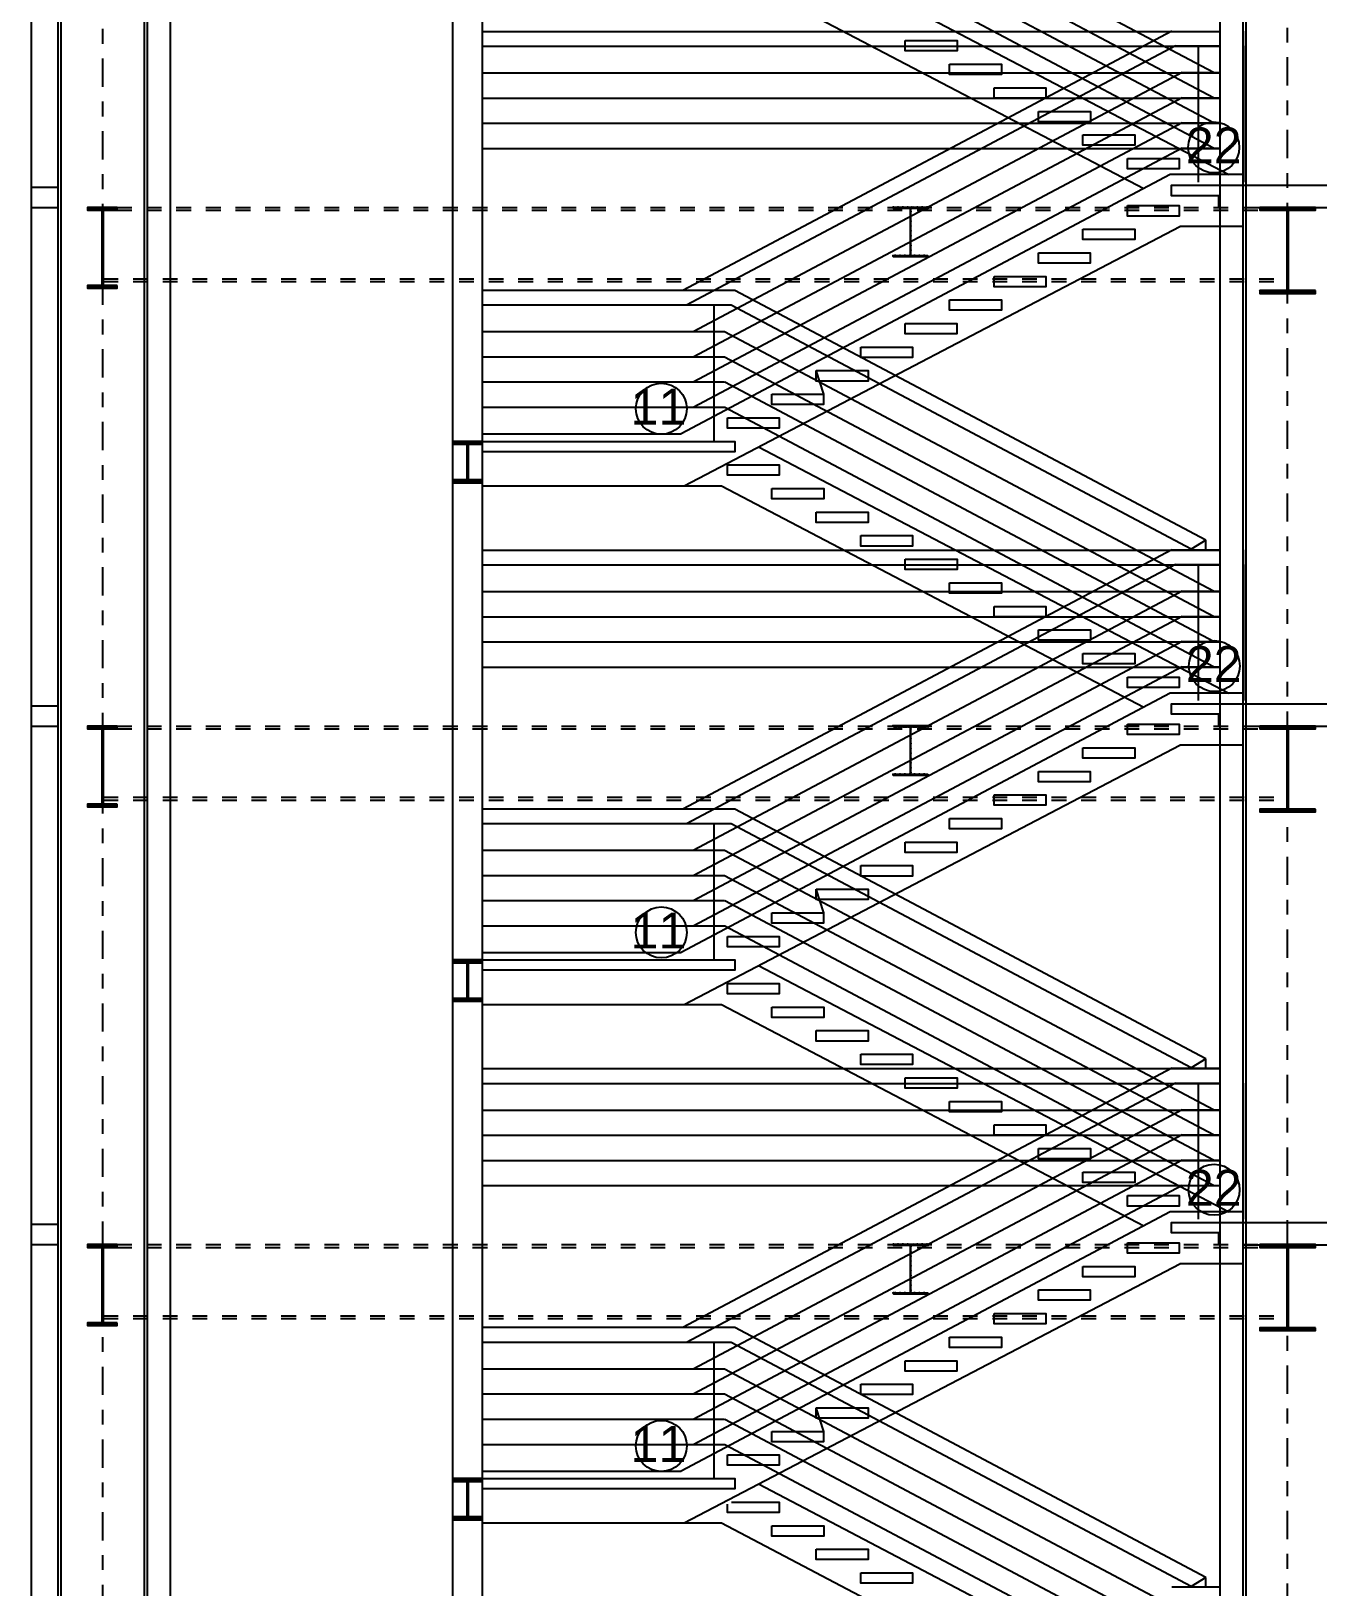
# Model space of a CAD drawing. Header units: millimetres. Extents: x 2148 to 2681, y 758 to 986.
# Drawn here: x 2503.75 to 2512.43, y 861.28 to 871.78 of the extents above; entities that cross this region are included whole.
import ezdxf

# ---------------------------------------------------------------- set-up
doc = ezdxf.new("R2010")
doc.units = ezdxf.units.MM
doc.linetypes.add('$0$HIDDEN', pattern=[0.375, 0.25, -0.125])
doc.linetypes.add('CENTER2', pattern=[28.575, 19.05, -3.175, 3.175, -3.175])
for name, color, linetype in [('0.2', 10, 'Continuous'), ('4CO', 4, 'Continuous'), ('D', 1, 'Continuous'), ('HATCH', 8, 'Continuous'), ('TLBLK', 7, 'Continuous')]:
    doc.layers.add(name, color=color, linetype=linetype)
doc.styles.add('SWISS', font='swissl.ttf')

msp = doc.modelspace()

# ---------------------------------------------------------------- hatches: boundary and pattern name
at = {"layer": 'HATCH', "ltscale": 0.5}
h = msp.add_hatch(dxfattribs=at)
h.set_pattern_fill('ANSI31', color=256, scale=0.018605, style=0)
h.set_pattern_definition([(45, (150865.017345, 5984.2887994), (-0.00164446852256, 0.00164446852256), [])])
edge = h.paths.add_edge_path()
edge.add_line((2504.3277581, 870.067447), (2504.2433774, 870.067447))
edge.add_arc((2504.2433774, 870.0747025), 0.0072555, 174.09726711, 269.99999997, ccw=False)
edge.add_line((2504.2361604, 870.0754486), (2504.2361604, 870.567901))
edge.add_arc((2504.2433774, 870.5686471), 0.0072555, 89.63455464, 185.90273283, ccw=False)
edge.add_line((2504.2434237, 870.5759024), (2504.3277581, 870.5759024))
edge.add_line((2504.3277581, 870.5759024), (2504.3277581, 870.5945075))
edge.add_line((2504.3277581, 870.5945075), (2504.1277581, 870.5945075))
edge.add_line((2504.1277581, 870.5945075), (2504.1277581, 870.5759024))
edge.add_line((2504.1277581, 870.5759024), (2504.217726, 870.5759024))
edge.add_arc((2504.2177723, 870.5686471), 0.0072555, -4.29209345, 90.36544517, ccw=False)
edge.add_line((2504.2250074, 870.5681041), (2504.2250074, 870.0752455))
edge.add_arc((2504.2177723, 870.0747025), 0.0072555, -89.99999978, 4.2920935, ccw=False)
edge.add_line((2504.2177723, 870.067447), (2504.1277581, 870.067447))
edge.add_line((2504.1277581, 870.067447), (2504.1277581, 870.048842))
edge.add_line((2504.1277581, 870.048842), (2504.3277581, 870.048842))
edge.add_line((2504.3277581, 870.048842), (2504.3277581, 870.067447))
h = msp.add_hatch(dxfattribs=at)
h.set_pattern_fill('ANSI31', color=256, scale=0.011907, style=0)
h.set_pattern_definition([(45, (97460.5884357, 4143.3638543), (-0.001052459854438, 0.001052459854438), [])])
edge = h.paths.add_edge_path()
edge.add_line((2509.8053905, 870.2720588), (2509.6930965, 870.2720588))
edge.add_arc((2509.6930965, 870.2767023), 0.0046435, 174.09726711, 270, ccw=False)
edge.add_line((2509.6884776, 870.2771798), (2509.6884776, 870.5824793))
edge.add_arc((2509.6930965, 870.5829569), 0.0046435, 89.63455476, 185.90273274, ccw=False)
edge.add_line((2509.6931261, 870.5876003), (2509.8053905, 870.5876003))
edge.add_line((2509.8053905, 870.5876003), (2509.8053905, 870.5995075))
edge.add_line((2509.8053905, 870.5995075), (2509.5647418, 870.5995075))
edge.add_line((2509.5647418, 870.5995075), (2509.5647418, 870.5876003))
edge.add_line((2509.5647418, 870.5876003), (2509.6766796, 870.5876003))
edge.add_arc((2509.6767092, 870.5829569), 0.0046435, -4.29209344, 90.36544489, ccw=False)
edge.add_line((2509.6813397, 870.5826093), (2509.6813397, 870.2770498))
edge.add_arc((2509.6767092, 870.2767023), 0.0046435, -89.99999964, 4.29209359, ccw=False)
edge.add_line((2509.6767092, 870.2720588), (2509.5647418, 870.2720588))
edge.add_line((2509.5647418, 870.2720588), (2509.5647418, 870.2601516))
edge.add_line((2509.5647418, 870.2601516), (2509.8053905, 870.2601516))
edge.add_line((2509.8053905, 870.2601516), (2509.8053905, 870.2720588))
h = msp.add_hatch(dxfattribs=at)
h.set_pattern_fill('ANSI31', color=256, scale=0.018605, style=0)
h.set_pattern_definition([(45, (150873.0159886, 5984.2887994), (-0.00164446852256, 0.00164446852256), [])])
edge = h.paths.add_edge_path()
edge.add_line((2512.4174804, 870.0328689), (2512.2420211, 870.0328689))
edge.add_arc((2512.2420211, 870.0401244), 0.0072555, 174.09726711, 269.99999997, ccw=False)
edge.add_line((2512.2348041, 870.0408706), (2512.2348041, 870.567901))
edge.add_arc((2512.2420211, 870.5686471), 0.0072555, 89.63455464, 185.90273283, ccw=False)
edge.add_line((2512.2420673, 870.5759024), (2512.4174804, 870.5759024))
edge.add_line((2512.4174804, 870.5759024), (2512.4174804, 870.5945075))
edge.add_line((2512.4174804, 870.5945075), (2512.0414669, 870.5945075))
edge.add_line((2512.0414669, 870.5945075), (2512.0414669, 870.5759024))
edge.add_line((2512.0414669, 870.5759024), (2512.2163696, 870.5759024))
edge.add_arc((2512.2164159, 870.5686471), 0.0072555, -4.29209345, 90.36544517, ccw=False)
edge.add_line((2512.223651, 870.5681041), (2512.223651, 870.0406674))
edge.add_arc((2512.2164159, 870.0401244), 0.0072555, -89.99999978, 4.2920935, ccw=False)
edge.add_line((2512.2164159, 870.0328689), (2512.0414669, 870.0328689))
edge.add_line((2512.0414669, 870.0328689), (2512.0414669, 870.0142639))
edge.add_line((2512.0414669, 870.0142639), (2512.4174804, 870.0142639))
edge.add_line((2512.4174804, 870.0142639), (2512.4174804, 870.0328689))
h = msp.add_hatch(dxfattribs=at)
h.set_pattern_fill('ANSI31', color=256, scale=0.018605, style=0)
h.set_pattern_definition([(45, (160478.5269366, 5215.5290563), (-0.00164446852256, 0.00164446852256), [])])
h.paths.add_polyline_path([(2506.595431, 869.0156536), (2506.595431, 868.9958559), (2506.684538, 868.9958559, -0.438228156), (2506.6883725, 868.9917491), (2506.6883725, 868.760322, -0.4363286699), (2506.6845624, 868.7562152), (2506.595431, 868.7562152), (2506.595431, 868.7364175), (2506.7934467, 868.7364175), (2506.7934467, 868.7562152), (2506.7040465, 868.7562152, -0.4447202519), (2506.7002459, 868.760429), (2506.7002459, 868.9916421, -0.4466315263), (2506.7040709, 868.9958559), (2506.7934467, 868.9958559), (2506.7934467, 869.0156536)])
h = msp.add_hatch(dxfattribs=at)
h.set_pattern_fill('ANSI31', color=256, scale=0.018605, style=0)
h.set_pattern_definition([(45, (150865.017345, 5980.7887994), (-0.00164446852256, 0.00164446852256), [])])
edge = h.paths.add_edge_path()
edge.add_line((2504.3277581, 866.567447), (2504.2433774, 866.567447))
edge.add_arc((2504.2433774, 866.5747025), 0.0072555, 174.09726711, 269.99999997, ccw=False)
edge.add_line((2504.2361604, 866.5754486), (2504.2361604, 867.067901))
edge.add_arc((2504.2433774, 867.0686471), 0.0072555, 89.63455464, 185.90273283, ccw=False)
edge.add_line((2504.2434237, 867.0759024), (2504.3277581, 867.0759024))
edge.add_line((2504.3277581, 867.0759024), (2504.3277581, 867.0945075))
edge.add_line((2504.3277581, 867.0945075), (2504.1277581, 867.0945075))
edge.add_line((2504.1277581, 867.0945075), (2504.1277581, 867.0759024))
edge.add_line((2504.1277581, 867.0759024), (2504.217726, 867.0759024))
edge.add_arc((2504.2177723, 867.0686471), 0.0072555, -4.29209345, 90.36544517, ccw=False)
edge.add_line((2504.2250074, 867.0681041), (2504.2250074, 866.5752455))
edge.add_arc((2504.2177723, 866.5747025), 0.0072555, -89.99999978, 4.2920935, ccw=False)
edge.add_line((2504.2177723, 866.567447), (2504.1277581, 866.567447))
edge.add_line((2504.1277581, 866.567447), (2504.1277581, 866.548842))
edge.add_line((2504.1277581, 866.548842), (2504.3277581, 866.548842))
edge.add_line((2504.3277581, 866.548842), (2504.3277581, 866.567447))
h = msp.add_hatch(dxfattribs=at)
h.set_pattern_fill('ANSI31', color=256, scale=0.011907, style=0)
h.set_pattern_definition([(45, (97460.5884357, 4139.8638543), (-0.001052459854438, 0.001052459854438), [])])
edge = h.paths.add_edge_path()
edge.add_line((2509.8053905, 866.7720588), (2509.6930965, 866.7720588))
edge.add_arc((2509.6930965, 866.7767023), 0.0046435, 174.09726711, 270, ccw=False)
edge.add_line((2509.6884776, 866.7771798), (2509.6884776, 867.0824793))
edge.add_arc((2509.6930965, 867.0829569), 0.0046435, 89.63455476, 185.90273274, ccw=False)
edge.add_line((2509.6931261, 867.0876003), (2509.8053905, 867.0876003))
edge.add_line((2509.8053905, 867.0876003), (2509.8053905, 867.0995075))
edge.add_line((2509.8053905, 867.0995075), (2509.5647418, 867.0995075))
edge.add_line((2509.5647418, 867.0995075), (2509.5647418, 867.0876003))
edge.add_line((2509.5647418, 867.0876003), (2509.6766796, 867.0876003))
edge.add_arc((2509.6767092, 867.0829569), 0.0046435, -4.29209344, 90.36544489, ccw=False)
edge.add_line((2509.6813397, 867.0826093), (2509.6813397, 866.7770498))
edge.add_arc((2509.6767092, 866.7767023), 0.0046435, -89.99999964, 4.29209359, ccw=False)
edge.add_line((2509.6767092, 866.7720588), (2509.5647418, 866.7720588))
edge.add_line((2509.5647418, 866.7720588), (2509.5647418, 866.7601516))
edge.add_line((2509.5647418, 866.7601516), (2509.8053905, 866.7601516))
edge.add_line((2509.8053905, 866.7601516), (2509.8053905, 866.7720588))
h = msp.add_hatch(dxfattribs=at)
h.set_pattern_fill('ANSI31', color=256, scale=0.018605, style=0)
h.set_pattern_definition([(45, (150873.0159886, 5980.7887994), (-0.00164446852256, 0.00164446852256), [])])
edge = h.paths.add_edge_path()
edge.add_line((2512.4174804, 866.5328689), (2512.2420211, 866.5328689))
edge.add_arc((2512.2420211, 866.5401244), 0.0072555, 174.09726711, 269.99999997, ccw=False)
edge.add_line((2512.2348041, 866.5408706), (2512.2348041, 867.067901))
edge.add_arc((2512.2420211, 867.0686471), 0.0072555, 89.63455464, 185.90273283, ccw=False)
edge.add_line((2512.2420673, 867.0759024), (2512.4174804, 867.0759024))
edge.add_line((2512.4174804, 867.0759024), (2512.4174804, 867.0945075))
edge.add_line((2512.4174804, 867.0945075), (2512.0414669, 867.0945075))
edge.add_line((2512.0414669, 867.0945075), (2512.0414669, 867.0759024))
edge.add_line((2512.0414669, 867.0759024), (2512.2163696, 867.0759024))
edge.add_arc((2512.2164159, 867.0686471), 0.0072555, -4.29209345, 90.36544517, ccw=False)
edge.add_line((2512.223651, 867.0681041), (2512.223651, 866.5406674))
edge.add_arc((2512.2164159, 866.5401244), 0.0072555, -89.99999978, 4.2920935, ccw=False)
edge.add_line((2512.2164159, 866.5328689), (2512.0414669, 866.5328689))
edge.add_line((2512.0414669, 866.5328689), (2512.0414669, 866.5142639))
edge.add_line((2512.0414669, 866.5142639), (2512.4174804, 866.5142639))
edge.add_line((2512.4174804, 866.5142639), (2512.4174804, 866.5328689))
h = msp.add_hatch(dxfattribs=at)
h.set_pattern_fill('ANSI31', color=256, scale=0.018605, style=0)
h.set_pattern_definition([(45, (160478.5269366, 5212.0290563), (-0.00164446852256, 0.00164446852256), [])])
h.paths.add_polyline_path([(2506.595431, 865.5156536), (2506.595431, 865.4958559), (2506.684538, 865.4958559, -0.438228156), (2506.6883725, 865.4917491), (2506.6883725, 865.260322, -0.4363286699), (2506.6845624, 865.2562152), (2506.595431, 865.2562152), (2506.595431, 865.2364175), (2506.7934467, 865.2364175), (2506.7934467, 865.2562152), (2506.7040465, 865.2562152, -0.4447202519), (2506.7002459, 865.260429), (2506.7002459, 865.4916421, -0.4466315263), (2506.7040709, 865.4958559), (2506.7934467, 865.4958559), (2506.7934467, 865.5156536)])
h = msp.add_hatch(dxfattribs=at)
h.set_pattern_fill('ANSI31', color=256, scale=0.018605, style=0)
h.set_pattern_definition([(45, (150865.017345, 5977.2887994), (-0.00164446852256, 0.00164446852256), [])])
edge = h.paths.add_edge_path()
edge.add_line((2504.3277581, 863.067447), (2504.2433774, 863.067447))
edge.add_arc((2504.2433774, 863.0747025), 0.0072555, 174.09726711, 269.99999997, ccw=False)
edge.add_line((2504.2361604, 863.0754486), (2504.2361604, 863.567901))
edge.add_arc((2504.2433774, 863.5686471), 0.0072555, 89.63455464, 185.90273283, ccw=False)
edge.add_line((2504.2434237, 863.5759024), (2504.3277581, 863.5759024))
edge.add_line((2504.3277581, 863.5759024), (2504.3277581, 863.5945075))
edge.add_line((2504.3277581, 863.5945075), (2504.1277581, 863.5945075))
edge.add_line((2504.1277581, 863.5945075), (2504.1277581, 863.5759024))
edge.add_line((2504.1277581, 863.5759024), (2504.217726, 863.5759024))
edge.add_arc((2504.2177723, 863.5686471), 0.0072555, -4.29209345, 90.36544517, ccw=False)
edge.add_line((2504.2250074, 863.5681041), (2504.2250074, 863.0752455))
edge.add_arc((2504.2177723, 863.0747025), 0.0072555, -89.99999978, 4.2920935, ccw=False)
edge.add_line((2504.2177723, 863.067447), (2504.1277581, 863.067447))
edge.add_line((2504.1277581, 863.067447), (2504.1277581, 863.048842))
edge.add_line((2504.1277581, 863.048842), (2504.3277581, 863.048842))
edge.add_line((2504.3277581, 863.048842), (2504.3277581, 863.067447))
h = msp.add_hatch(dxfattribs=at)
h.set_pattern_fill('ANSI31', color=256, scale=0.011907, style=0)
h.set_pattern_definition([(45, (97460.5884357, 4136.3638543), (-0.001052459854438, 0.001052459854438), [])])
edge = h.paths.add_edge_path()
edge.add_line((2509.8053905, 863.2720588), (2509.6930965, 863.2720588))
edge.add_arc((2509.6930965, 863.2767023), 0.0046435, 174.09726711, 270, ccw=False)
edge.add_line((2509.6884776, 863.2771798), (2509.6884776, 863.5824793))
edge.add_arc((2509.6930965, 863.5829569), 0.0046435, 89.63455476, 185.90273274, ccw=False)
edge.add_line((2509.6931261, 863.5876003), (2509.8053905, 863.5876003))
edge.add_line((2509.8053905, 863.5876003), (2509.8053905, 863.5995075))
edge.add_line((2509.8053905, 863.5995075), (2509.5647418, 863.5995075))
edge.add_line((2509.5647418, 863.5995075), (2509.5647418, 863.5876003))
edge.add_line((2509.5647418, 863.5876003), (2509.6766796, 863.5876003))
edge.add_arc((2509.6767092, 863.5829569), 0.0046435, -4.29209344, 90.36544489, ccw=False)
edge.add_line((2509.6813397, 863.5826093), (2509.6813397, 863.2770498))
edge.add_arc((2509.6767092, 863.2767023), 0.0046435, -89.99999964, 4.29209359, ccw=False)
edge.add_line((2509.6767092, 863.2720588), (2509.5647418, 863.2720588))
edge.add_line((2509.5647418, 863.2720588), (2509.5647418, 863.2601516))
edge.add_line((2509.5647418, 863.2601516), (2509.8053905, 863.2601516))
edge.add_line((2509.8053905, 863.2601516), (2509.8053905, 863.2720588))
h = msp.add_hatch(dxfattribs=at)
h.set_pattern_fill('ANSI31', color=256, scale=0.018605, style=0)
h.set_pattern_definition([(45, (150873.0159886, 5977.2887994), (-0.00164446852256, 0.00164446852256), [])])
edge = h.paths.add_edge_path()
edge.add_line((2512.4174804, 863.0328689), (2512.2420211, 863.0328689))
edge.add_arc((2512.2420211, 863.0401244), 0.0072555, 174.09726711, 269.99999997, ccw=False)
edge.add_line((2512.2348041, 863.0408706), (2512.2348041, 863.567901))
edge.add_arc((2512.2420211, 863.5686471), 0.0072555, 89.63455464, 185.90273283, ccw=False)
edge.add_line((2512.2420673, 863.5759024), (2512.4174804, 863.5759024))
edge.add_line((2512.4174804, 863.5759024), (2512.4174804, 863.5945075))
edge.add_line((2512.4174804, 863.5945075), (2512.0414669, 863.5945075))
edge.add_line((2512.0414669, 863.5945075), (2512.0414669, 863.5759024))
edge.add_line((2512.0414669, 863.5759024), (2512.2163696, 863.5759024))
edge.add_arc((2512.2164159, 863.5686471), 0.0072555, -4.29209345, 90.36544517, ccw=False)
edge.add_line((2512.223651, 863.5681041), (2512.223651, 863.0406674))
edge.add_arc((2512.2164159, 863.0401244), 0.0072555, -89.99999978, 4.2920935, ccw=False)
edge.add_line((2512.2164159, 863.0328689), (2512.0414669, 863.0328689))
edge.add_line((2512.0414669, 863.0328689), (2512.0414669, 863.0142639))
edge.add_line((2512.0414669, 863.0142639), (2512.4174804, 863.0142639))
edge.add_line((2512.4174804, 863.0142639), (2512.4174804, 863.0328689))
h = msp.add_hatch(dxfattribs=at)
h.set_pattern_fill('ANSI31', color=256, scale=0.018605, style=0)
h.set_pattern_definition([(45, (160478.5269366, 5208.5290563), (-0.00164446852256, 0.00164446852256), [])])
h.paths.add_polyline_path([(2506.595431, 862.0156536), (2506.595431, 861.9958559), (2506.684538, 861.9958559, -0.438228156), (2506.6883725, 861.9917491), (2506.6883725, 861.760322, -0.4363286699), (2506.6845624, 861.7562152), (2506.595431, 861.7562152), (2506.595431, 861.7364175), (2506.7934467, 861.7364175), (2506.7934467, 861.7562152), (2506.7040465, 861.7562152, -0.4447202519), (2506.7002459, 861.760429), (2506.7002459, 861.9916421, -0.4466315263), (2506.7040709, 861.9958559), (2506.7934467, 861.9958559), (2506.7934467, 862.0156536)])

# ---------------------------------------------------------------- linework, layer by layer
at = {"ltscale": 0.05}
for p, q in [((2506.5944343, 853.0995075, 0), (2506.5944343, 900.104652, 0.0000001)), ((2506.7944434, 853.0995075), (2506.7944434, 900.104652, 0.0000001)), ((2511.9307046, 871.684373, 0), (2511.9307046, 871.784373, 0)), ((2511.9307046, 871.684373, 0), (2511.9307046, 870.7656536, 0)), ((2511.7639669, 870.5936536, 0.0000001), (2511.7639669, 870.6736536, 0.0000001)), ((2511.7639669, 870.5936536, 0.0000001), (2511.7639669, 870.6736536, 0.0000001)), ((2511.9307046, 870.7436536, 0), (2515.015405, 870.7436536, 0.0000001)), ((2511.9307046, 870.5936536, 0), (2515.015405, 870.5936536, 0.0000001)), ((2511.9307046, 868.184373, 0), (2511.9307046, 868.284373, 0)), ((2511.9307046, 868.184373, 0), (2511.9307046, 867.2656536, 0)), ((2511.9307046, 867.2436536, 0), (2515.015405, 867.2436536, 0.0000001)), ((2511.7639669, 867.0936536, 0.0000001), (2511.7639669, 867.1736536, 0.0000001)), ((2511.7639669, 867.0936536, 0.0000001), (2511.7639669, 867.1736536, 0.0000001)), ((2511.9307046, 867.0936536, 0), (2515.015405, 867.0936536, 0.0000001)), ((2511.9282306, 864.684373, 0.0000002), (2511.9282306, 864.784373, 0.0000002)), ((2511.9282306, 864.684373, 0.0000002), (2511.9282306, 863.7656536, 0.0000002)), ((2511.9282306, 863.7436536, 0.0000002), (2515.015405, 863.7436536, 0.0000001)), ((2511.7639669, 863.5936536, 0.0000001), (2511.7639669, 863.6736536, 0.0000001)), ((2511.7639669, 863.5936536, 0.0000001), (2511.7639669, 863.6736536, 0.0000001)), ((2511.9282306, 863.5936536, 0.0000002), (2515.015405, 863.5936536, 0.0000001))]:
    msp.add_line(p, q, dxfattribs=at)
at = {"ltscale": 0.5}
for p, q in [((2511.7281392, 871.504373, 0), (2508.4286984, 873.2540765, 0)), ((2511.7281392, 871.334373, 0), (2508.4286984, 873.0840765, 0)), ((2511.7289441, 871.164373, 0), (2508.4295033, 872.9140765, 0)), ((2511.7293466, 870.994373, 0), (2508.4299058, 872.7440765, 0)), ((2506.7944434, 871.782373, -0.0000007), (2511.772932, 871.782373, 0.0000001)), ((2511.4477879, 871.784373, 0), (2508.1472287, 870.0340765, 0)), ((2506.7944434, 871.682373, -0.0000007), (2511.772932, 871.682373, 0.0000001)), ((2511.4726625, 871.684373, 0), (2508.1721032, 869.9340765, 0)), ((2511.4726625, 871.684373, 0), (2511.772932, 871.684373, 0)), ((2511.6255606, 871.6856536, 0), (2511.6255606, 870.7656536, 0)), ((2506.7944434, 871.502373, -0.0000008), (2511.772932, 871.502373, 0.0000001)), ((2511.5174366, 871.504373, 0), (2508.2168774, 869.7540765, 0)), ((2511.5174366, 871.504373, 0), (2511.772932, 871.504373, 0)), ((2506.7944434, 871.332373, -0.0000008), (2511.772932, 871.332373, 0.0000001)), ((2511.5170342, 871.334373, 0), (2508.216475, 869.5840765, 0)), ((2511.5174366, 871.334373, 0), (2511.772932, 871.334373, 0)), ((2506.7944434, 871.162373, -0.0000008), (2511.772932, 871.162373, 0.0000001)), ((2511.5166317, 871.164373, 0), (2508.2160725, 869.4140765, 0)), ((2511.5174366, 871.164373, 0), (2511.772932, 871.164373, 0)), ((2506.7944434, 870.992373, -0.0000008), (2511.772932, 870.992373, 0.0000001)), ((2511.5162292, 870.994373, 0), (2508.21567, 869.2440765, 0)), ((2511.5174366, 870.994373, 0), (2511.772932, 870.994373, 0)), ((2511.1477879, 870.6065627, 0), (2511.4977879, 870.6065627, 0)), ((2511.1477879, 870.6065627, 0), (2511.4977879, 870.6065627, 0)), ((2511.1477879, 870.6065627, 0), (2511.4977879, 870.6065627, 0)), ((2511.1477879, 870.6065627, 0), (2511.4977879, 870.6065627, 0)), ((2511.1477879, 870.6065627, 0), (2511.4977879, 870.6065627, 0)), ((2511.1477879, 870.6065627, 0), (2511.4977879, 870.6065627, 0)), ((2510.8472287, 870.4474718, 0), (2511.1972287, 870.4474718, 0)), ((2510.8472287, 870.4474718, 0), (2511.1972287, 870.4474718, 0)), ((2510.5477879, 870.2883809, 0), (2510.8977879, 870.2883809, 0)), ((2510.5477879, 870.2883809, 0), (2510.8977879, 870.2883809, 0)), ((2508.4983471, 870.0340765, 0), (2506.7944434, 870.0340765, 0)), ((2508.4983471, 870.0340765, 0), (2508.4106747, 870.0340765, 0)), ((2511.6777879, 868.3480094, 0), (2508.4983471, 870.0340765, 0)), ((2510.2477879, 870.12929, 0), (2510.5977879, 870.12929, 0)), ((2510.2477879, 870.12929, 0), (2510.5977879, 870.12929, 0)), ((2508.4734726, 869.9340765, 0), (2506.7944434, 869.9340765, 0)), ((2508.3550048, 869.9340765, 0), (2508.3550048, 869.0156536)), ((2511.5777879, 868.2878487, 0), (2508.4734726, 869.9340765, 0)), ((2509.9477879, 869.9701991, 0), (2510.2977879, 869.9701991, 0)), ((2509.9477879, 869.9701991, 0), (2510.2977879, 869.9701991, 0)), ((2508.4286984, 869.7540765, 0), (2506.7944434, 869.7540765, 0)), ((2511.7281392, 868.004373, 0), (2508.4286984, 869.7540765, 0)), ((2509.6477879, 869.8111082, 0), (2509.9977879, 869.8111082, 0)), ((2509.6477879, 869.8111082, 0), (2509.9977879, 869.8111082, 0)), ((2509.6477879, 869.8111082, 0), (2509.9977879, 869.8111082, 0)), ((2509.6477879, 869.8111082, 0), (2509.9977879, 869.8111082, 0)), ((2509.6477879, 869.8111082, 0), (2509.9977879, 869.8111082, 0)), ((2509.6477879, 869.8111082, 0), (2509.9977879, 869.8111082, 0)), ((2509.3477879, 869.6520173, 0), (2509.6977879, 869.6520173, 0)), ((2509.3477879, 869.6520173, 0), (2509.6977879, 869.6520173, 0)), ((2508.4286984, 869.5840765, 0), (2506.7944434, 869.5840765, 0)), ((2511.7281392, 867.834373, 0), (2508.4286984, 869.5840765, 0)), ((2508.4286984, 869.4140765, 0), (2506.7944434, 869.4140765, 0)), ((2511.7289441, 867.664373, 0), (2508.4295033, 869.4140765, 0)), ((2509.0477879, 869.4929264, 0), (2509.3977879, 869.4929264, 0)), ((2509.0977879, 869.3338354, 0), (2509.0477879, 869.4929264, 0)), ((2509.0977879, 869.3338354, 0), (2509.0477879, 869.4929264, 0)), ((2509.0977879, 869.3338354, 0), (2509.0477879, 869.4929264, 0)), ((2509.0977879, 869.3338354, 0), (2509.0477879, 869.4929264, 0)), ((2509.0477879, 869.4929264, 0), (2509.3977879, 869.4929264, 0)), ((2509.0977879, 869.3338354, 0), (2509.0477879, 869.4929264, 0)), ((2509.0977879, 869.3338354, 0), (2509.0477879, 869.4929264, 0)), ((2509.0977879, 869.3338354, 0), (2509.0477879, 869.4929264, 0)), ((2508.7477879, 869.3338354, 0), (2509.0977879, 869.3338354, 0)), ((2508.7477879, 869.3338354, 0), (2509.0977879, 869.3338354, 0)), ((2508.4299058, 869.2440765, 0), (2506.7944434, 869.2440765, 0)), ((2511.7293466, 867.494373, 0), (2508.4299058, 869.2440765, 0)), ((2508.4483471, 869.1747445, 0), (2508.7977879, 869.1747445, 0)), ((2508.4483471, 869.1747445, 0), (2508.7977879, 869.1747445, 0)), ((2506.7944434, 868.282373, -0.0000007), (2511.772932, 868.282373, 0.0000001)), ((2511.4477879, 868.284373, 0), (2508.1472287, 866.5340765, 0)), ((2511.4477879, 868.284373, 0), (2511.772932, 868.284373, 0)), ((2511.4477879, 868.284373, 0), (2511.772932, 868.284373, 0)), ((2511.6777879, 868.3480094, 0), (2511.5777879, 868.2878487, 0)), ((2511.6777879, 868.2856536, 0), (2511.6777879, 868.3480094, 0)), ((2506.7944434, 868.182373, -0.0000007), (2511.772932, 868.182373, 0.0000001)), ((2511.4726625, 868.184373, 0), (2508.1721032, 866.4340765, 0)), ((2511.4726625, 868.184373, 0), (2511.772932, 868.184373, 0)), ((2511.6255606, 868.1856536, 0), (2511.6255606, 867.2656536, 0)), ((2506.7944434, 868.002373, -0.0000008), (2511.772932, 868.002373, 0.0000001)), ((2511.5174366, 868.004373, 0), (2508.2168774, 866.2540765, 0)), ((2511.5174366, 868.004373, 0), (2511.772932, 868.004373, 0)), ((2506.7944434, 867.832373, -0.0000008), (2511.772932, 867.832373, 0.0000001)), ((2511.5170342, 867.834373, 0), (2508.216475, 866.0840765, 0)), ((2511.5174366, 867.834373, 0), (2511.772932, 867.834373, 0)), ((2506.7944434, 867.662373, -0.0000008), (2511.772932, 867.662373, 0.0000001)), ((2511.5166317, 867.664373, 0), (2508.2160725, 865.9140765, 0)), ((2511.5174366, 867.664373, 0), (2511.772932, 867.664373, 0)), ((2506.7944434, 867.492373, -0.0000008), (2511.772932, 867.492373, 0.0000001)), ((2511.5162292, 867.494373, 0), (2508.21567, 865.7440765, 0)), ((2511.5174366, 867.494373, 0), (2511.772932, 867.494373, 0)), ((2511.1477879, 867.1065627, 0), (2511.4977879, 867.1065627, 0)), ((2511.1477879, 867.1065627, 0), (2511.4977879, 867.1065627, 0)), ((2511.1477879, 867.1065627, 0), (2511.4977879, 867.1065627, 0)), ((2511.1477879, 867.1065627, 0), (2511.4977879, 867.1065627, 0)), ((2511.1477879, 867.1065627, 0), (2511.4977879, 867.1065627, 0)), ((2511.1477879, 867.1065627, 0), (2511.4977879, 867.1065627, 0)), ((2510.8472287, 866.9474718, 0), (2511.1972287, 866.9474718, 0)), ((2510.8472287, 866.9474718, 0), (2511.1972287, 866.9474718, 0)), ((2510.5477879, 866.7883809, 0), (2510.8977879, 866.7883809, 0)), ((2510.5477879, 866.7883809, 0), (2510.8977879, 866.7883809, 0)), ((2510.2477879, 866.62929, 0), (2510.5977879, 866.62929, 0)), ((2510.2477879, 866.62929, 0), (2510.5977879, 866.62929, 0)), ((2508.4983471, 866.5340765, 0), (2506.7944434, 866.5340765, 0)), ((2508.4983471, 866.5340765, 0), (2508.4106747, 866.5340765, 0)), ((2511.6777879, 864.8480094, 0), (2508.4983471, 866.5340765, 0)), ((2509.9477879, 866.4701991, 0), (2510.2977879, 866.4701991, 0)), ((2509.9477879, 866.4701991, 0), (2510.2977879, 866.4701991, 0)), ((2508.4734726, 866.4340765, 0), (2506.7944434, 866.4340765, 0)), ((2508.3550048, 866.4340765, 0), (2508.3550048, 865.5156536)), ((2511.5777879, 864.7878487, 0), (2508.4734726, 866.4340765, 0)), ((2508.4286984, 866.2540765, 0), (2506.7944434, 866.2540765, 0)), ((2511.7281392, 864.504373, 0), (2508.4286984, 866.2540765, 0)), ((2509.6477879, 866.3111082, 0), (2509.9977879, 866.3111082, 0)), ((2509.6477879, 866.3111082, 0), (2509.9977879, 866.3111082, 0)), ((2509.6477879, 866.3111082, 0), (2509.9977879, 866.3111082, 0)), ((2509.6477879, 866.3111082, 0), (2509.9977879, 866.3111082, 0)), ((2509.6477879, 866.3111082, 0), (2509.9977879, 866.3111082, 0)), ((2509.6477879, 866.3111082, 0), (2509.9977879, 866.3111082, 0)), ((2509.3477879, 866.1520173, 0), (2509.6977879, 866.1520173, 0)), ((2509.3477879, 866.1520173, 0), (2509.6977879, 866.1520173, 0)), ((2508.4286984, 866.0840765, 0), (2506.7944434, 866.0840765, 0)), ((2511.7281392, 864.334373, 0), (2508.4286984, 866.0840765, 0)), ((2509.0477879, 865.9929264, 0), (2509.3977879, 865.9929264, 0)), ((2509.0977879, 865.8338354, 0), (2509.0477879, 865.9929264, 0)), ((2509.0977879, 865.8338354, 0), (2509.0477879, 865.9929264, 0)), ((2509.0977879, 865.8338354, 0), (2509.0477879, 865.9929264, 0)), ((2509.0977879, 865.8338354, 0), (2509.0477879, 865.9929264, 0)), ((2509.0477879, 865.9929264, 0), (2509.3977879, 865.9929264, 0)), ((2509.0977879, 865.8338354, 0), (2509.0477879, 865.9929264, 0)), ((2509.0977879, 865.8338354, 0), (2509.0477879, 865.9929264, 0)), ((2509.0977879, 865.8338354, 0), (2509.0477879, 865.9929264, 0)), ((2508.4286984, 865.9140765, 0), (2506.7944434, 865.9140765, 0)), ((2511.7289441, 864.164373, 0), (2508.4295033, 865.9140765, 0)), ((2508.7477879, 865.8338354, 0), (2509.0977879, 865.8338354, 0)), ((2508.7477879, 865.8338354, 0), (2509.0977879, 865.8338354, 0)), ((2508.4299058, 865.7440765, 0), (2506.7944434, 865.7440765, 0)), ((2511.7293466, 863.994373, 0), (2508.4299058, 865.7440765, 0)), ((2508.4483471, 865.6747445, 0), (2508.7977879, 865.6747445, 0)), ((2508.4483471, 865.6747445, 0), (2508.7977879, 865.6747445, 0)), ((2506.7944434, 864.782373, -0.0000007), (2511.772932, 864.782373, 0.0000001)), ((2511.4477879, 864.784373, 0), (2508.1472287, 863.0340765, 0)), ((2511.4477879, 864.784373, 0), (2511.772932, 864.784373, 0.0000001)), ((2511.4977879, 864.784373, 0), (2511.772932, 864.784373, 0.0000001)), ((2511.6777879, 864.8480094, 0), (2511.5777879, 864.7878487, 0)), ((2511.6777879, 864.7856536, 0), (2511.6777879, 864.8480094, 0)), ((2506.7944434, 864.682373, -0.0000007), (2511.772932, 864.682373, 0.0000001)), ((2511.4726625, 864.684373, 0), (2508.1721032, 862.9340765, 0)), ((2511.4726625, 864.684373, 0), (2511.772932, 864.684373, 0.0000001)), ((2511.6255606, 864.6856536, 0), (2511.6255606, 863.7656536, 0)), ((2506.7944434, 864.502373, -0.0000008), (2511.772932, 864.502373, 0.0000001)), ((2511.5174366, 864.504373, 0), (2508.2168774, 862.7540765, 0)), ((2511.5174366, 864.504373, 0), (2511.772932, 864.504373, 0.0000001)), ((2506.7944434, 864.332373, -0.0000008), (2511.772932, 864.332373, 0.0000001)), ((2511.5170342, 864.334373, 0), (2508.216475, 862.5840765, 0)), ((2511.5170342, 864.334373, 0), (2511.772932, 864.334373, 0.0000001)), ((2506.7944434, 864.162373, -0.0000008), (2511.772932, 864.162373, 0.0000001)), ((2511.5166317, 864.164373, 0), (2508.2160725, 862.4140765, 0)), ((2511.5166317, 864.164373, 0), (2511.772932, 864.164373, 0.0000001)), ((2506.7944434, 863.992373, -0.0000008), (2511.772932, 863.992373, 0.0000001)), ((2511.5162292, 863.994373, 0), (2508.21567, 862.2440765, 0)), ((2511.5162292, 863.994373, 0), (2511.772932, 863.994373, 0.0000001)), ((2511.1477879, 863.6065627, 0), (2511.4977879, 863.6065627, 0)), ((2511.1477879, 863.6065627, 0), (2511.4977879, 863.6065627, 0)), ((2511.1477879, 863.6065627, 0), (2511.4977879, 863.6065627, 0)), ((2511.1477879, 863.6065627, 0), (2511.4977879, 863.6065627, 0)), ((2511.1477879, 863.6065627, 0), (2511.4977879, 863.6065627, 0)), ((2511.1477879, 863.6065627, 0), (2511.4977879, 863.6065627, 0)), ((2510.8472287, 863.4474718, 0), (2511.1972287, 863.4474718, 0)), ((2510.8472287, 863.4474718, 0), (2511.1972287, 863.4474718, 0)), ((2510.5477879, 863.2883809, 0), (2510.8977879, 863.2883809, 0)), ((2510.5477879, 863.2883809, 0), (2510.8977879, 863.2883809, 0)), ((2510.2477879, 863.12929, 0), (2510.5977879, 863.12929, 0)), ((2510.2477879, 863.12929, 0), (2510.5977879, 863.12929, 0)), ((2508.4983471, 863.0340765, 0), (2506.7944434, 863.0340765, 0)), ((2508.4983471, 863.0340765, 0), (2508.4106747, 863.0340765, 0)), ((2511.6777879, 861.3480094, 0), (2508.4983471, 863.0340765, 0)), ((2508.4734726, 862.9340765, 0), (2506.7944434, 862.9340765, 0)), ((2508.3550048, 862.9340765, 0), (2508.3550048, 862.0156536)), ((2511.5777879, 861.2878487, 0), (2508.4734726, 862.9340765, 0)), ((2509.9477879, 862.9701991, 0), (2510.2977879, 862.9701991, 0)), ((2509.9477879, 862.9701991, 0), (2510.2977879, 862.9701991, 0)), ((2509.6477879, 862.8111082, 0), (2509.9977879, 862.8111082, 0)), ((2509.6477879, 862.8111082, 0), (2509.9977879, 862.8111082, 0)), ((2509.6477879, 862.8111082, 0), (2509.9977879, 862.8111082, 0)), ((2509.6477879, 862.8111082, 0), (2509.9977879, 862.8111082, 0)), ((2509.6477879, 862.8111082, 0), (2509.9977879, 862.8111082, 0)), ((2509.6477879, 862.8111082, 0), (2509.9977879, 862.8111082, 0)), ((2508.4286984, 862.7540765, 0), (2506.7944434, 862.7540765, 0)), ((2511.7281392, 861.004373, 0), (2508.4286984, 862.7540765, 0)), ((2508.4286984, 862.5840765, 0), (2506.7944434, 862.5840765, 0)), ((2511.7281392, 860.834373, 0), (2508.4286984, 862.5840765, 0)), ((2509.3477879, 862.6520173, 0), (2509.6977879, 862.6520173, 0)), ((2509.3477879, 862.6520173, 0), (2509.6977879, 862.6520173, 0)), ((2509.0477879, 862.4929264, 0), (2509.3977879, 862.4929264, 0)), ((2509.0977879, 862.3338354, 0), (2509.0477879, 862.4929264, 0)), ((2509.0977879, 862.3338354, 0), (2509.0477879, 862.4929264, 0)), ((2509.0977879, 862.3338354, 0), (2509.0477879, 862.4929264, 0)), ((2509.0977879, 862.3338354, 0), (2509.0477879, 862.4929264, 0)), ((2509.0477879, 862.4929264, 0), (2509.3977879, 862.4929264, 0)), ((2509.0977879, 862.3338354, 0), (2509.0477879, 862.4929264, 0)), ((2509.0977879, 862.3338354, 0), (2509.0477879, 862.4929264, 0)), ((2509.0977879, 862.3338354, 0), (2509.0477879, 862.4929264, 0)), ((2508.4286984, 862.4140765, 0), (2506.7944434, 862.4140765, 0)), ((2511.7289441, 860.664373, 0), (2508.4295033, 862.4140765, 0)), ((2508.7477879, 862.3338354, 0), (2509.0977879, 862.3338354, 0)), ((2508.7477879, 862.3338354, 0), (2509.0977879, 862.3338354, 0)), ((2508.4299058, 862.2440765, 0), (2506.7944434, 862.2440765, 0)), ((2511.7293466, 860.494373, 0), (2508.4299058, 862.2440765, 0)), ((2508.4483471, 862.1747445, 0), (2508.7977879, 862.1747445, 0)), ((2508.4483471, 862.1747445, 0), (2508.7977879, 862.1747445, 0)), ((2511.6777879, 861.3480094, 0), (2511.5777879, 861.2878487, 0)), ((2511.6777879, 861.2856536, 0), (2511.6777879, 861.3480094, 0)), ((2511.4477879, 861.284373, 0), (2511.772932, 861.284373, 0))]:
    msp.add_line(p, q, dxfattribs=at)
at = {"color": 2}
for p, q in [((2503.7475539, 870.7315806, 0), (2503.9302097, 870.7315806, 0)), ((2503.7475539, 870.7315806, 0), (2503.9302097, 870.7315806, 0)), ((2503.7475539, 870.5945075, 0), (2503.9302097, 870.5945075, 0)), ((2503.7475539, 870.5945075, 0), (2503.9302097, 870.5945075, 0)), ((2503.7475539, 867.2315806, 0), (2503.9302097, 867.2315806, 0)), ((2503.7475539, 867.2315806, 0), (2503.9302097, 867.2315806, 0)), ((2503.7475539, 867.0945075, 0), (2503.9302097, 867.0945075, 0)), ((2503.7475539, 867.0945075, 0), (2503.9302097, 867.0945075, 0)), ((2503.7475539, 863.7315806, 0), (2503.9302097, 863.7315806, 0)), ((2503.7475539, 863.7315806, 0), (2503.9302097, 863.7315806, 0)), ((2503.7475539, 863.5945075, 0), (2503.9302097, 863.5945075, 0)), ((2503.7475539, 863.5945075, 0), (2503.9302097, 863.5945075, 0))]:
    msp.add_line(p, q, dxfattribs=at)
at = {"linetype": '$0$HIDDEN', "ltscale": 0.3}
for p, q in [((2504.3277581, 870.5945075, 0), (2512.223651, 870.5945075, 0)), ((2504.3277581, 870.5759024, 0), (2512.223651, 870.5759024, 0)), ((2504.2361604, 870.1135572, 0), (2512.223651, 870.1135572, 0)), ((2504.2361604, 870.0949521, 0), (2512.223651, 870.0949521, 0)), ((2504.3277581, 867.0945075, 0), (2512.223651, 867.0945075, 0)), ((2504.3277581, 867.0759024, 0), (2512.223651, 867.0759024, 0)), ((2504.2361604, 866.6135572, 0), (2512.223651, 866.6135572, 0)), ((2504.2361604, 866.5949521, 0), (2512.223651, 866.5949521, 0)), ((2504.3277581, 863.5945075, 0), (2512.223651, 863.5945075, 0)), ((2504.3277581, 863.5759024, 0), (2512.223651, 863.5759024, 0)), ((2504.2361604, 863.1135572, 0), (2512.223651, 863.1135572, 0)), ((2504.2361604, 863.0949521, 0), (2512.223651, 863.0949521, 0))]:
    msp.add_line(p, q, dxfattribs=at)
at = {"ltscale": 0.05, "elevation": 0}
for points in [[(2509.6477879, 871.7201991), (2509.9977879, 871.7201991), (2509.9977879, 871.6501991), (2509.6477879, 871.6501991)], [(2509.9477879, 871.5611082), (2510.2977879, 871.5611082), (2510.2977879, 871.4911082), (2509.9477879, 871.4911082)], [(2510.2477879, 871.4020173), (2510.5977879, 871.4020173), (2510.5977879, 871.3320173), (2510.2477879, 871.3320173)], [(2510.5477879, 871.2429264), (2510.8977879, 871.2429264), (2510.8977879, 871.1729264), (2510.5477879, 871.1729264)], [(2510.8477879, 871.0838354), (2511.1977879, 871.0838354), (2511.1977879, 871.0138354), (2510.8477879, 871.0138354)], [(2511.1477879, 870.9247445), (2511.4977879, 870.9247445), (2511.4977879, 870.8547445), (2511.1477879, 870.8547445)], [(2511.1472287, 870.6065627), (2511.4972287, 870.6065627), (2511.4972287, 870.5365627), (2511.1472287, 870.5365627)], [(2510.8466695, 870.4474718), (2511.1966695, 870.4474718), (2511.1966695, 870.3774718), (2510.8466695, 870.3774718)], [(2510.5472287, 870.2883809), (2510.8972287, 870.2883809), (2510.8972287, 870.2183809), (2510.5472287, 870.2183809)], [(2510.2472287, 870.12929), (2510.5972287, 870.12929), (2510.5972287, 870.05929), (2510.2472287, 870.05929)], [(2509.9472287, 869.9701991), (2510.2972287, 869.9701991), (2510.2972287, 869.9001991), (2509.9472287, 869.9001991)], [(2509.6472287, 869.8111082), (2509.9972287, 869.8111082), (2509.9972287, 869.7411082), (2509.6472287, 869.7411082)], [(2509.3472287, 869.6520173), (2509.6972287, 869.6520173), (2509.6972287, 869.5820173), (2509.3472287, 869.5820173)], [(2509.0472287, 869.4929264), (2509.3972287, 869.4929264), (2509.3972287, 869.4229264), (2509.0472287, 869.4229264)], [(2508.7472287, 869.3338354), (2509.0972287, 869.3338354), (2509.0972287, 869.2638354), (2508.7472287, 869.2638354)], [(2508.4477879, 869.1747445), (2508.7977879, 869.1747445), (2508.7977879, 869.1047445), (2508.4477879, 869.1047445)], [(2508.7477879, 868.6974718), (2509.0977879, 868.6974718), (2509.0977879, 868.6274718), (2508.7477879, 868.6274718)], [(2509.0477879, 868.5383809), (2509.3977879, 868.5383809), (2509.3977879, 868.4683809), (2509.0477879, 868.4683809)], [(2509.3477879, 868.37929), (2509.6977879, 868.37929), (2509.6977879, 868.30929), (2509.3477879, 868.30929)], [(2509.6477879, 868.2201991), (2509.9977879, 868.2201991), (2509.9977879, 868.1501991), (2509.6477879, 868.1501991)], [(2509.9477879, 868.0611082), (2510.2977879, 868.0611082), (2510.2977879, 867.9911082), (2509.9477879, 867.9911082)], [(2510.2477879, 867.9020173), (2510.5977879, 867.9020173), (2510.5977879, 867.8320173), (2510.2477879, 867.8320173)], [(2510.5477879, 867.7429264), (2510.8977879, 867.7429264), (2510.8977879, 867.6729264), (2510.5477879, 867.6729264)], [(2510.8477879, 867.5838354), (2511.1977879, 867.5838354), (2511.1977879, 867.5138354), (2510.8477879, 867.5138354)], [(2511.1477879, 867.4247445), (2511.4977879, 867.4247445), (2511.4977879, 867.3547445), (2511.1477879, 867.3547445)], [(2511.1472287, 867.1065627), (2511.4972287, 867.1065627), (2511.4972287, 867.0365627), (2511.1472287, 867.0365627)], [(2510.8466695, 866.9474718), (2511.1966695, 866.9474718), (2511.1966695, 866.8774718), (2510.8466695, 866.8774718)], [(2510.5472287, 866.7883809), (2510.8972287, 866.7883809), (2510.8972287, 866.7183809), (2510.5472287, 866.7183809)], [(2510.2472287, 866.62929), (2510.5972287, 866.62929), (2510.5972287, 866.55929), (2510.2472287, 866.55929)], [(2509.9472287, 866.4701991), (2510.2972287, 866.4701991), (2510.2972287, 866.4001991), (2509.9472287, 866.4001991)], [(2509.6472287, 866.3111082), (2509.9972287, 866.3111082), (2509.9972287, 866.2411082), (2509.6472287, 866.2411082)], [(2509.3472287, 866.1520173), (2509.6972287, 866.1520173), (2509.6972287, 866.0820173), (2509.3472287, 866.0820173)], [(2509.0472287, 865.9929264), (2509.3972287, 865.9929264), (2509.3972287, 865.9229264), (2509.0472287, 865.9229264)], [(2508.7472287, 865.8338354), (2509.0972287, 865.8338354), (2509.0972287, 865.7638354), (2508.7472287, 865.7638354)], [(2508.4477879, 865.6747445), (2508.7977879, 865.6747445), (2508.7977879, 865.6047445), (2508.4477879, 865.6047445)], [(2508.7477879, 865.1974718), (2509.0977879, 865.1974718), (2509.0977879, 865.1274718), (2508.7477879, 865.1274718)], [(2509.0477879, 865.0383809), (2509.3977879, 865.0383809), (2509.3977879, 864.9683809), (2509.0477879, 864.9683809)], [(2509.3477879, 864.87929), (2509.6977879, 864.87929), (2509.6977879, 864.80929), (2509.3477879, 864.80929)], [(2509.6477879, 864.7201991), (2509.9977879, 864.7201991), (2509.9977879, 864.6501991), (2509.6477879, 864.6501991)], [(2509.9477879, 864.5611082), (2510.2977879, 864.5611082), (2510.2977879, 864.4911082), (2509.9477879, 864.4911082)], [(2510.2477879, 864.4020173), (2510.5977879, 864.4020173), (2510.5977879, 864.3320173), (2510.2477879, 864.3320173)], [(2510.5477879, 864.2429264), (2510.8977879, 864.2429264), (2510.8977879, 864.1729264), (2510.5477879, 864.1729264)], [(2510.8477879, 864.0838354), (2511.1977879, 864.0838354), (2511.1977879, 864.0138354), (2510.8477879, 864.0138354)], [(2511.1477879, 863.9247445), (2511.4977879, 863.9247445), (2511.4977879, 863.8547445), (2511.1477879, 863.8547445)], [(2511.1472287, 863.6065627), (2511.4972287, 863.6065627), (2511.4972287, 863.5365627), (2511.1472287, 863.5365627)], [(2510.8466695, 863.4474718), (2511.1966695, 863.4474718), (2511.1966695, 863.3774718), (2510.8466695, 863.3774718)], [(2510.5472287, 863.2883809), (2510.8972287, 863.2883809), (2510.8972287, 863.2183809), (2510.5472287, 863.2183809)], [(2510.2472287, 863.12929), (2510.5972287, 863.12929), (2510.5972287, 863.05929), (2510.2472287, 863.05929)], [(2509.9472287, 862.9701991), (2510.2972287, 862.9701991), (2510.2972287, 862.9001991), (2509.9472287, 862.9001991)], [(2509.6472287, 862.8111082), (2509.9972287, 862.8111082), (2509.9972287, 862.7411082), (2509.6472287, 862.7411082)], [(2509.3472287, 862.6520173), (2509.6972287, 862.6520173), (2509.6972287, 862.5820173), (2509.3472287, 862.5820173)], [(2509.0472287, 862.4929264), (2509.3972287, 862.4929264), (2509.3972287, 862.4229264), (2509.0472287, 862.4229264)], [(2508.7472287, 862.3338354), (2509.0972287, 862.3338354), (2509.0972287, 862.2638354), (2508.7472287, 862.2638354)], [(2508.4477879, 862.1747445), (2508.7977879, 862.1747445), (2508.7977879, 862.1047445), (2508.4477879, 862.1047445)], [(2508.7477879, 861.6974718), (2509.0977879, 861.6974718), (2509.0977879, 861.6274718), (2508.7477879, 861.6274718)], [(2509.0477879, 861.5383809), (2509.3977879, 861.5383809), (2509.3977879, 861.4683809), (2509.0477879, 861.4683809)], [(2509.3477879, 861.37929), (2509.6977879, 861.37929), (2509.6977879, 861.30929), (2509.3477879, 861.30929)]]:
    msp.add_lwpolyline(points, close=True, dxfattribs=at)
for points in [[(2511.7639669, 870.6736536), (2511.4444488, 870.6736536), (2511.4444488, 870.7436536), (2511.9282306, 870.7436536)], [(2506.7944434, 869.0156536), (2508.4983471, 869.0156536), (2508.4983471, 868.9456536), (2506.7944434, 868.9456536)], [(2508.4477879, 868.8565627), (2508.7977879, 868.8565627), (2508.7977879, 868.7865627), (2508.4477879, 868.7865627), (2508.4477879, 868.8565627)], [(2511.7639669, 867.1736536), (2511.4444488, 867.1736536), (2511.4444488, 867.2436536), (2511.9282306, 867.2436536)], [(2506.7944434, 865.5156536), (2508.4983471, 865.5156536), (2508.4983471, 865.4456536), (2506.7944434, 865.4456536)], [(2508.4477879, 865.3565627), (2508.7977879, 865.3565627), (2508.7977879, 865.2865627), (2508.4477879, 865.2865627), (2508.4477879, 865.3565627)], [(2511.7639669, 863.6736536), (2511.4444488, 863.6736536), (2511.4444488, 863.7436536), (2511.9257566, 863.7436536)], [(2506.7944434, 862.0156536), (2508.4983471, 862.0156536), (2508.4983471, 861.9456536), (2506.7944434, 861.9456536)], [(2508.474637, 861.8565627), (2508.7977879, 861.8565627), (2508.7977879, 861.7865627), (2508.4477879, 861.7865627), (2508.4477879, 861.8425167)]]:
    msp.add_lwpolyline(points, dxfattribs=at)
at = {"layer": '0.2', "ltscale": 0.5}
for centre in [(2511.7307731, 870.9992359, 0), (2508.0014431, 869.2358968, 0), (2511.7344398, 867.4992359, 0), (2508.0014431, 865.7008968, 0), (2511.7329494, 863.9642359, 0), (2508.0014431, 862.2358968, 0)]:
    msp.add_circle(centre, 0.172101, dxfattribs=at)
at = {"layer": '4CO', "ltscale": 0.5}
for p, q in [((2508.658455, 872.4788842, 0), (2511.8324244, 870.8156536, 0)), ((2508.4067235, 872.2156536, 0), (2511.2579215, 870.7215624, 0)), ((2511.4353506, 870.8156536, 0), (2508.1353506, 869.0656536, 0)), ((2511.9282306, 870.8156536, 0), (2511.4353506, 870.8156536, 0)), ((2511.9307046, 870.8156536, 0), (2511.9307046, 870.7656536, 0)), ((2511.9307046, 870.8156536, 0), (2511.9307046, 870.7656536, 0)), ((2508.1552888, 868.7156536, 0), (2511.5004198, 870.4656536, 0)), ((2511.9282306, 870.4656536, 0), (2511.5004198, 870.4656536, 0)), ((2506.7944434, 869.0656536, 0), (2508.1353506, 869.0656536, 0)), ((2508.658455, 868.9788842, 0), (2511.8324244, 867.3156536, 0)), ((2506.7944434, 868.7156536, 0), (2508.4067235, 868.7156536, 0)), ((2508.4067235, 868.7156536, 0), (2511.2579215, 867.2215624, 0)), ((2511.4353506, 867.3156536, 0), (2508.1353506, 865.5656536, 0)), ((2511.9282306, 867.3156536, 0), (2511.4353506, 867.3156536, 0)), ((2511.9307046, 867.3156536, 0), (2511.9307046, 867.2656536, 0)), ((2511.9307046, 867.3156536, 0), (2511.9307046, 867.2656536, 0)), ((2508.1552888, 865.2156536, 0), (2511.5004198, 866.9656536, 0)), ((2511.9282306, 866.9656536, 0), (2511.5004198, 866.9656536, 0)), ((2506.7944434, 865.5656536, 0), (2508.1353506, 865.5656536, 0)), ((2508.658455, 865.4788842, 0), (2511.8324244, 863.8156536, 0)), ((2506.7944434, 865.2156536, 0), (2508.4067235, 865.2156536, 0)), ((2508.4067235, 865.2156536, 0), (2511.2579215, 863.7215624, 0)), ((2511.4353506, 863.8156536, 0), (2508.1353506, 862.0656536, 0)), ((2511.9257566, 863.8156536, 0.0000002), (2511.4353506, 863.8156536, 0)), ((2511.9282306, 863.8156536, 0.0000002), (2511.9282306, 863.7656536, 0.0000002)), ((2511.9282306, 863.8156536, 0.0000002), (2511.9282306, 863.7656536, 0.0000002)), ((2508.1552888, 861.7156536, 0), (2511.5004198, 863.4656536, 0)), ((2511.9257566, 863.4656536, 0.0000002), (2511.5004198, 863.4656536, 0)), ((2506.7944434, 862.0656536, 0), (2508.1353506, 862.0656536, 0)), ((2508.658455, 861.9788842, 0), (2511.8324244, 860.3156536, 0)), ((2506.7944434, 861.7156536, 0), (2508.4067235, 861.7156536, 0)), ((2508.4067235, 861.7156536, 0), (2511.2579215, 860.2215624, 0))]:
    msp.add_line(p, q, dxfattribs=at)
at = {"layer": 'D', "color": 3, "ltscale": 0.5}
for p, q in [((2503.9302097, 854.2495075, 0), (2503.9302097, 878.5889783, 0)), ((2503.9502097, 854.2495075, 0), (2503.9502097, 878.5889783, 0)), ((2504.5132257, 854.2495075, 0), (2504.5132257, 878.5889783, 0)), ((2504.5332257, 854.2495075, 0), (2504.5332257, 878.5889783, 0)), ((2511.9282306, 854.2495075, 0), (2511.9282306, 878.5889783, 0)), ((2511.9482306, 854.2495075, 0), (2511.9482306, 878.5889783, 0))]:
    msp.add_line(p, q, dxfattribs=at)
for points, elevation in [([(2504.3277581, 870.067447), (2504.2433774, 870.067447, -0.4447202436), (2504.2361604, 870.0754486), (2504.2361604, 870.567901, -0.4466315217), (2504.2434237, 870.5759024), (2504.3277581, 870.5759024), (2504.3277581, 870.5945075), (2504.1277581, 870.5945075), (2504.1277581, 870.5759024), (2504.217726, 870.5759024, -0.4382281274), (2504.2250074, 870.5681041), (2504.2250074, 870.0752455, -0.4363286722), (2504.2177723, 870.067447), (2504.1277581, 870.067447), (2504.1277581, 870.048842), (2504.3277581, 870.048842)], 0), ([(2512.4174804, 870.0328689), (2512.2420211, 870.0328689, -0.4447202436), (2512.2348041, 870.0408706), (2512.2348041, 870.567901, -0.4466315217), (2512.2420673, 870.5759024), (2512.4174804, 870.5759024), (2512.4174804, 870.5945075), (2512.0414669, 870.5945075), (2512.0414669, 870.5759024), (2512.2163696, 870.5759024, -0.4382281274), (2512.223651, 870.5681041), (2512.223651, 870.0406674, -0.4363286722), (2512.2164159, 870.0328689), (2512.0414669, 870.0328689), (2512.0414669, 870.0142639), (2512.4174804, 870.0142639)], 0), ([(2506.7934467, 868.7562152), (2506.7040465, 868.7562152, -0.4447202436), (2506.7002459, 868.760429), (2506.7002459, 868.9916421, -0.4466315217), (2506.7040709, 868.9958559), (2506.7934467, 868.9958559), (2506.7934467, 869.0156536), (2506.595431, 869.0156536), (2506.595431, 868.9958559), (2506.684538, 868.9958559, -0.4382281274), (2506.6883725, 868.9917491), (2506.6883725, 868.760322, -0.4363286722), (2506.6845624, 868.7562152), (2506.595431, 868.7562152), (2506.595431, 868.7364175), (2506.7934467, 868.7364175)], 0.0000001), ([(2504.3277581, 866.567447), (2504.2433774, 866.567447, -0.4447202436), (2504.2361604, 866.5754486), (2504.2361604, 867.067901, -0.4466315217), (2504.2434237, 867.0759024), (2504.3277581, 867.0759024), (2504.3277581, 867.0945075), (2504.1277581, 867.0945075), (2504.1277581, 867.0759024), (2504.217726, 867.0759024, -0.4382281274), (2504.2250074, 867.0681041), (2504.2250074, 866.5752455, -0.4363286722), (2504.2177723, 866.567447), (2504.1277581, 866.567447), (2504.1277581, 866.548842), (2504.3277581, 866.548842)], 0), ([(2512.4174804, 866.5328689), (2512.2420211, 866.5328689, -0.4447202436), (2512.2348041, 866.5408706), (2512.2348041, 867.067901, -0.4466315217), (2512.2420673, 867.0759024), (2512.4174804, 867.0759024), (2512.4174804, 867.0945075), (2512.0414669, 867.0945075), (2512.0414669, 867.0759024), (2512.2163696, 867.0759024, -0.4382281274), (2512.223651, 867.0681041), (2512.223651, 866.5406674, -0.4363286722), (2512.2164159, 866.5328689), (2512.0414669, 866.5328689), (2512.0414669, 866.5142639), (2512.4174804, 866.5142639)], 0), ([(2506.7934467, 865.2562152), (2506.7040465, 865.2562152, -0.4447202436), (2506.7002459, 865.260429), (2506.7002459, 865.4916421, -0.4466315217), (2506.7040709, 865.4958559), (2506.7934467, 865.4958559), (2506.7934467, 865.5156536), (2506.595431, 865.5156536), (2506.595431, 865.4958559), (2506.684538, 865.4958559, -0.4382281274), (2506.6883725, 865.4917491), (2506.6883725, 865.260322, -0.4363286722), (2506.6845624, 865.2562152), (2506.595431, 865.2562152), (2506.595431, 865.2364175), (2506.7934467, 865.2364175)], 0), ([(2504.3277581, 863.067447), (2504.2433774, 863.067447, -0.4447202436), (2504.2361604, 863.0754486), (2504.2361604, 863.567901, -0.4466315217), (2504.2434237, 863.5759024), (2504.3277581, 863.5759024), (2504.3277581, 863.5945075), (2504.1277581, 863.5945075), (2504.1277581, 863.5759024), (2504.217726, 863.5759024, -0.4382281274), (2504.2250074, 863.5681041), (2504.2250074, 863.0752455, -0.4363286722), (2504.2177723, 863.067447), (2504.1277581, 863.067447), (2504.1277581, 863.048842), (2504.3277581, 863.048842)], 0), ([(2512.4174804, 863.0328689), (2512.2420211, 863.0328689, -0.4447202436), (2512.2348041, 863.0408706), (2512.2348041, 863.567901, -0.4466315217), (2512.2420673, 863.5759024), (2512.4174804, 863.5759024), (2512.4174804, 863.5945075), (2512.0414669, 863.5945075), (2512.0414669, 863.5759024), (2512.2163696, 863.5759024, -0.4382281274), (2512.223651, 863.5681041), (2512.223651, 863.0406674, -0.4363286722), (2512.2164159, 863.0328689), (2512.0414669, 863.0328689), (2512.0414669, 863.0142639), (2512.4174804, 863.0142639)], 0), ([(2506.7934467, 861.7562152), (2506.7040465, 861.7562152, -0.4447202436), (2506.7002459, 861.760429), (2506.7002459, 861.9916421, -0.4466315217), (2506.7040709, 861.9958559), (2506.7934467, 861.9958559), (2506.7934467, 862.0156536), (2506.595431, 862.0156536), (2506.595431, 861.9958559), (2506.684538, 861.9958559, -0.4382281274), (2506.6883725, 861.9917491), (2506.6883725, 861.760322, -0.4363286722), (2506.6845624, 861.7562152), (2506.595431, 861.7562152), (2506.595431, 861.7364175), (2506.7934467, 861.7364175)], 0.0000001)]:
    msp.add_lwpolyline(points, format="xyb", close=True, dxfattribs=dict(at, elevation=elevation))
at = {"layer": 'HATCH', "linetype": 'CENTER2', "ltscale": 0.01}
for p, q in [((2504.2310924, 854.2409449), (2504.2310924, 903.1133046, 0.0000001)), ((2512.2291133, 854.2495075, 0), (2512.2291133, 903.1133042, 0.0000001))]:
    msp.add_line(p, q, dxfattribs=at)
at = {"layer": 'HATCH', "linetype": 'ByBlock', "ltscale": 0.5}
for p, q in [((2503.750781, 854.2409449), (2503.750781, 900.2417251, 0.0000001)), ((2504.6884211, 854.2409449, 0), (2504.6884211, 900.2417251, 0.0000001)), ((2511.772932, 854.2376024, 0), (2511.772932, 900.2298201, 0.0000001))]:
    msp.add_line(p, q, dxfattribs=at)

# ---------------------------------------------------------------- texts
at = {"layer": 'TLBLK', "color": 7, "char_height": 0.24243758, "attachment_point": 5, "style": 'SWISS'}
for s, insert, width in [('22', (2511.7301046, 871.0128712, 0), 5.157622504), ('11', (2507.9829499, 869.249532, 0), 5.279969108), ('22', (2511.7301046, 867.5128712, 0), 5.157622504), ('11', (2507.9829499, 865.714532, 0), 5.279969108), ('22', (2511.7301046, 863.9778712, 0), 5.157622504), ('11', (2507.9829499, 862.249532, 0), 5.279969108)]:
    msp.add_mtext(s, dxfattribs=dict(at, insert=insert, width=width))

doc.saveas('drawing.dxf')
